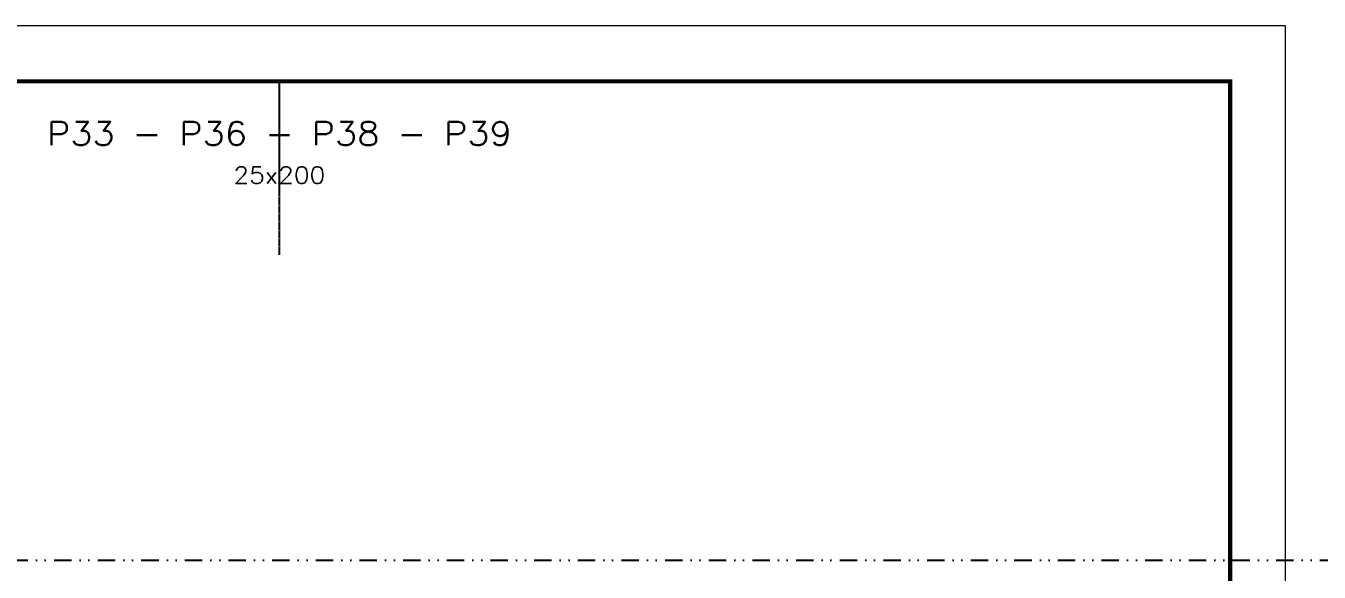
# Model space of a CAD drawing. Header units: millimetres. Extents: x 13777 to 27878, y -21631 to 6985.
# Drawn here: x 19732 to 20664, y -11786 to -11392 of the extents above; entities that cross this region are included whole.
import ezdxf
from ezdxf.enums import TextEntityAlignment as Align

# ---------------------------------------------------------------- set-up
doc = ezdxf.new("R2010")
doc.units = ezdxf.units.MM
for name, pattern in [('DASHED', [0.75, 0.5, -0.25]), ('DIVIDE2', [0.625, 0.25, -0.125, 0, -0.125, 0, -0.125]), ('HIDDEN', [0.375, 0.25, -0.125])]:
    doc.linetypes.add(name, pattern=pattern)
for name, color, linetype, lineweight in [('Folhas', 255, 'Continuous', 9), ('SARRAFO DE PRESSAO', 251, 'DASHED', 9), ('Texto Seção', 7, 'Continuous', 15)]:
    doc.layers.add(name, color=color, linetype=linetype, lineweight=lineweight)
for name, color, linetype in [('Nível', 160, 'Continuous'), ('Texto de Titulo', 7, 'Continuous'), ('Texto Qtd Sarr', 242, 'Continuous')]:
    doc.layers.add(name, color=color, linetype=linetype)
doc.styles.add('ROMANS', font='romans.shx')

# ---------------------------------------------------------------- blocks, each defined once
blk = doc.blocks.new('9999999999')
at = {"layer": 'Folhas'}
blk.add_lwpolyline([(98138.98, 34190.21), (99623.98, 34190.21), (99623.98, 35240.21), (98138.98, 35240.21)], close=True, dxfattribs=at)
at = {"layer": 'Folhas', "color": 30, "const_width": 3}
blk.add_lwpolyline([(98213.98, 34230.21), (99583.98, 34230.21), (99583.98, 35200.21), (98213.98, 35200.21)], close=True, dxfattribs=at)
blk = doc.blocks.new('titulo1')
at = {"layer": 'Defpoints', "color": 252, "linetype": 'HIDDEN', "ltscale": 2}
blk.add_line((0, 0), (0, 125), dxfattribs=at)
at = {"layer": 'Defpoints', "style": 'ROMANS', "oblique": 15}
blk.add_attdef('FOLHA', text='', height=10, dxfattribs=at).set_placement((0, 15.58), align=Align.MIDDLE_CENTER)
at = {"layer": 'Texto Qtd Sarr', "color": 3, "style": 'ROMANS', "oblique": 15}
for tag, height, p in [('TITULO', 17, (0, 71.45)), ('SEÇÃO', 12, (0, 41.55))]:
    blk.add_attdef(tag, text='', height=height, dxfattribs=at).set_placement(p, align=Align.MIDDLE_CENTER)

msp = doc.modelspace()

# ---------------------------------------------------------------- linework, layer by layer
at = {"layer": 'Nível', "color": 4, "linetype": 'DIVIDE2', "ltscale": 50}
msp.add_line((13777.11, -11777.19), (21531.15, -11777.19), dxfattribs=at)

# ---------------------------------------------------------------- block references
at = {"layer": 'SARRAFO DE PRESSAO', "color": 6, "linetype": 'ByBlock'}
msp.add_blockref('9999999999', (-78984.01, -46632.68), dxfattribs=at)
at = {"layer": 'Texto Seção'}
ref = msp.add_blockref('titulo1', (19914.97, -11557.47), dxfattribs=at)
ref.add_attrib('TITULO', 'P33 - P36 - P38 - P39', dxfattribs={"layer": 'Texto de Titulo', "color": 7, "height": 17, "style": 'ROMANS', "width": 1.1}).set_placement((19914.97, -11469.97), align=Align.MIDDLE_CENTER)
ref.add_attrib('SEÇÃO', '25x200', dxfattribs={"layer": 'Texto de Titulo', "color": 7, "height": 12, "style": 'ROMANS', "width": 1.1}).set_placement((19914.97, -11499.97), align=Align.MIDDLE_CENTER)

doc.saveas('drawing.dxf')
